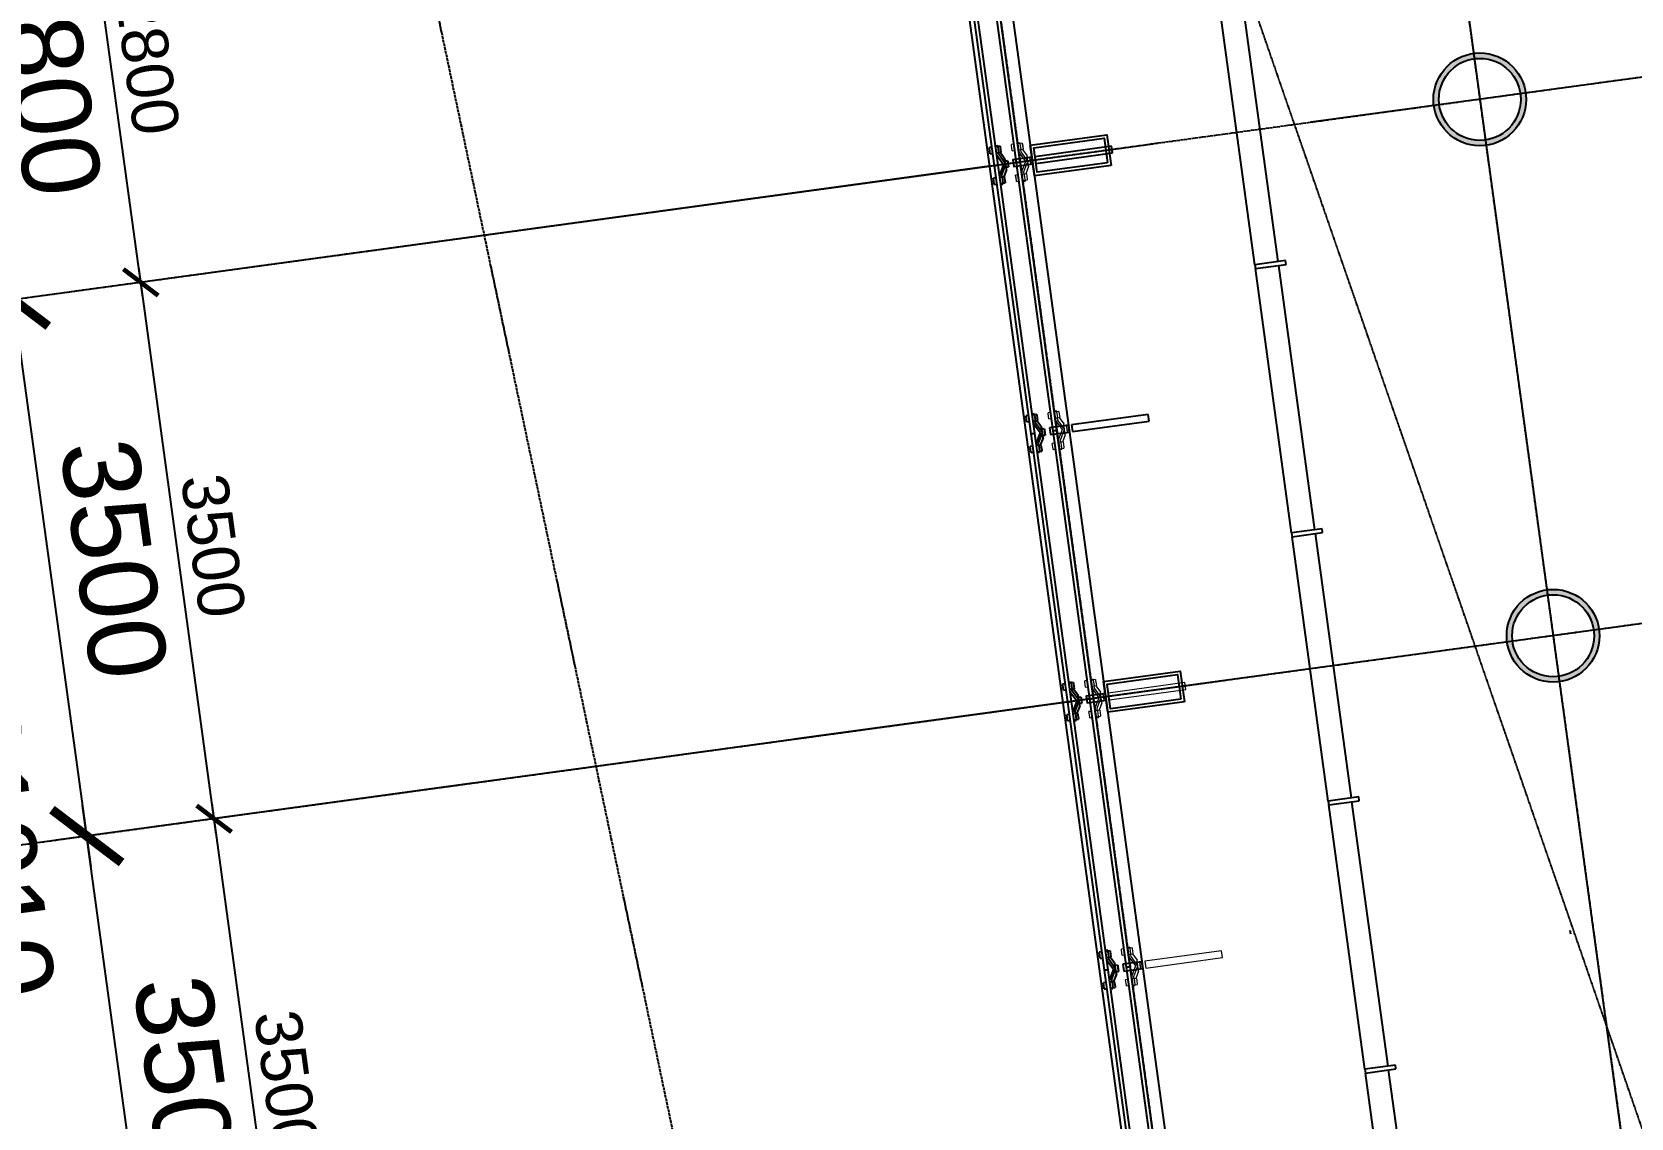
# Model space of a CAD drawing. Header units: millimetres. Extents: x -39175 to 150737, y -15023 to 140542.
# Drawn here: x -33838 to -23499, y 102870 to 109892 of the extents above; entities that cross this region are included whole.
import ezdxf

# ---------------------------------------------------------------- set-up
doc = ezdxf.new("R2010")
doc.units = ezdxf.units.MM
doc.header["$LTSCALE"] = 10
doc.linetypes.add('DASH', pattern=[0.35, 0.25, -0.1])
doc.linetypes.add('E-RG-1F$0$$0$DOTE', pattern=[2.42, 2, -0.2, 0.02, -0.2])
for name, color, linetype in [('A—墙体', 7, 'Continuous'), ('A—轴线、尺寸', 1, 'Continuous'), ('A—门窗', 135, 'Continuous'), ('I—平面—填充03(灰度)', 250, 'Continuous'), ('I—平面—门', 22, 'Continuous'), ('轴线100', 1, 'Continuous')]:
    doc.layers.add(name, color=color, linetype=linetype)
doc.layers.add('E-RF-5F$0$A-GLAZ', color=6, linetype='Continuous', lineweight=5)
doc.layers.add('E-RF-5F$0$A-GLAZ-CWMG', color=3, linetype='Continuous', lineweight=5)
doc.styles.add('ARIAL', font='arial.ttf')
doc.dimstyles.new('200', dxfattribs={"dimscale": 200, "dimtxt": 2.5, "dimasz": 2, "dimexe": 1, "dimexo": 1, "dimgap": 0.8, "dimtad": 1, "dimdec": 0, "dimdsep": 46, "dimtxsty": 'ARIAL', "dimblk1": 'ARCHTICK', "dimblk2": 'ARCHTICK', "dimsah": 1, "dimcen": -0.9, "dimdle": 1, "dimclrd": 256, "dimclre": 256, "dimclrt": 40, "dimaunit": 1, "dimadec": 0, "dimazin": 0, "dimtfac": 0.35, "dimtdec": 0, "dimtix": 1, "dimtmove": 2, "dimatfit": 3, "dimldrblk": 'ARCHTICK', "dimfxl": 0, "dimtvp": 0.8, "dimtolj": 1, "dimtzin": 0, "dimarcsym": 0})
doc.dimstyles.new('副本 100', dxfattribs={"dimscale": 100, "dimtxt": 2.5, "dimasz": 2, "dimexe": 1, "dimexo": 1, "dimgap": 0.8, "dimtad": 1, "dimdec": 0, "dimdsep": 46, "dimtxsty": 'ARIAL', "dimblk1": 'ARCHTICK', "dimblk2": 'ARCHTICK', "dimsah": 1, "dimcen": -0.9, "dimdle": 1, "dimclrd": 256, "dimclre": 256, "dimclrt": 40, "dimaunit": 1, "dimadec": 0, "dimazin": 0, "dimtfac": 0.35, "dimtdec": 0, "dimtix": 1, "dimtmove": 2, "dimatfit": 3, "dimldrblk": 'ARCHTICK', "dimfxl": 0, "dimtvp": 0.8, "dimtolj": 1, "dimtzin": 0, "dimarcsym": 0})

# ---------------------------------------------------------------- blocks, each defined once
blk = doc.blocks.new('E-RF-5F$0$Spider Panel - Spider Panel-10871030-E2 号楼五层平面图 5TH FLOOR PLAN')
at = {"layer": 'A—门窗', "color": 8, "lineweight": 9}
for p, q in [((-909, 15), (-909, 0)), ((-909, 15), (-902, 15)), ((-904, 30), (-904, 0)), ((-904, 30), (-898, 30)), ((-902, 15), (-866, 15)), ((-898, 30), (-864, 30)), ((-849, 15), (-866, 15)), ((-864, 26), (-819, 50)), ((-864, 0), (-864, 30)), ((-784, 50), (-849, 15)), ((-849, 0), (-784, 35)), ((-802, 50), (-819, 50)), ((-784, 50), (-819, 50)), ((-809, 50), (-809, 46)), ((-809, 50), (-809, 46)), ((-804, 65), (-804, 50)), ((-804, 65), (-798, 65)), ((-804, 65), (-804, 50)), ((-804, 65), (-770, 65)), ((-804, 65), (-804, 50)), ((-804, 65), (-770, 65)), ((-804, 65), (-804, 50)), ((-804, 65), (-798, 65)), ((-784, 50), (-802, 50)), ((-798, 65), (-764, 65)), ((-798, 65), (-764, 65)), ((-719, 15), (-784, 50)), ((-749, 50), (-784, 50)), ((-766, 50), (-784, 50)), ((-784, 35), (-719, 0)), ((-770, 65), (-764, 65)), ((-770, 65), (-764, 65)), ((-749, 50), (-766, 50)), ((-764, 50), (-764, 65)), ((-764, 50), (-764, 65)), ((-764, 50), (-764, 65)), ((-764, 50), (-764, 65)), ((-759, 46), (-759, 50)), ((-759, 46), (-759, 50)), ((-749, 50), (-704, 26)), ((-702, 15), (-719, 15)), ((-704, 30), (-704, 0)), ((-704, 30), (-670, 30)), ((-702, 15), (-666, 15)), ((-670, 30), (-664, 30)), ((-666, 15), (-659, 15)), ((-664, 0), (-664, 30)), ((-659, 0), (-659, 15)), ((659, 15), (659, 0)), ((659, 15), (666, 15)), ((664, 30), (664, 0)), ((664, 30), (670, 30)), ((666, 15), (702, 15)), ((670, 30), (704, 30)), ((719, 15), (702, 15)), ((704, 26), (749, 50)), ((704, 0), (704, 30)), ((784, 50), (719, 15)), ((719, 0), (784, 35)), ((766, 50), (749, 50)), ((784, 50), (749, 50)), ((759, 50), (759, 46)), ((759, 50), (759, 46)), ((764, 65), (764, 50)), ((764, 65), (770, 65)), ((764, 65), (764, 50)), ((764, 65), (798, 65)), ((764, 65), (764, 50)), ((764, 65), (798, 65)), ((764, 65), (764, 50)), ((764, 65), (770, 65)), ((784, 50), (766, 50)), ((770, 65), (804, 65)), ((770, 65), (804, 65)), ((849, 15), (784, 50)), ((819, 50), (784, 50)), ((802, 50), (784, 50)), ((784, 35), (849, 0)), ((798, 65), (804, 65)), ((798, 65), (804, 65)), ((819, 50), (802, 50)), ((804, 50), (804, 65)), ((804, 50), (804, 65)), ((804, 50), (804, 65)), ((804, 50), (804, 65)), ((809, 46), (809, 50)), ((809, 46), (809, 50)), ((819, 50), (864, 26)), ((866, 15), (849, 15)), ((864, 30), (864, 0)), ((864, 30), (898, 30)), ((866, 15), (902, 15)), ((898, 30), (904, 30)), ((902, 15), (909, 15)), ((904, 0), (904, 30)), ((909, 0), (909, 15)), ((-904, -25), (-904, -40)), ((-898, -40), (-904, -40)), ((-864, -40), (-898, -40)), ((-864, -40), (-864, -25)), ((-704, -25), (-704, -40)), ((-670, -40), (-704, -40)), ((-664, -40), (-670, -40)), ((-664, -40), (-664, -25)), ((664, -25), (664, -40)), ((670, -40), (664, -40)), ((704, -40), (670, -40)), ((704, -40), (704, -25)), ((864, -25), (864, -40)), ((898, -40), (864, -40)), ((904, -40), (898, -40)), ((904, -40), (904, -25))]:
    blk.add_line(p, q, dxfattribs=at)
at = {"layer": 'A—门窗'}
for p, q in [((784, 0), (-784, 0)), ((-784, 0), (-784, -25)), ((-784, -25), (784, -25)), ((784, -25), (784, 0))]:
    blk.add_line(p, q, dxfattribs=at)
blk = doc.blocks.new('E-RF-5F$0$Spider Panel - Spider Panel-10871031-E2 号楼五层平面图 5TH FLOOR PLAN')
at = {"layer": 'A—门窗', "color": 8, "lineweight": 9}
for p, q in [((-1000, 15), (-1000, 0)), ((-1000, 15), (-993, 15)), ((-995, 30), (-995, 0)), ((-995, 30), (-989, 30)), ((-993, 15), (-957, 15)), ((-989, 30), (-955, 30)), ((-940, 15), (-957, 15)), ((-955, 26), (-910, 50)), ((-955, 0), (-955, 30)), ((-875, 50), (-940, 15)), ((-940, 0), (-875, 35)), ((-893, 50), (-910, 50)), ((-875, 50), (-910, 50)), ((-900, 50), (-900, 46)), ((-900, 50), (-900, 46)), ((-895, 65), (-895, 50)), ((-895, 65), (-889, 65)), ((-895, 65), (-895, 50)), ((-895, 65), (-861, 65)), ((-895, 65), (-895, 50)), ((-895, 65), (-861, 65)), ((-895, 65), (-895, 50)), ((-895, 65), (-889, 65)), ((-875, 50), (-893, 50)), ((-889, 65), (-855, 65)), ((-889, 65), (-855, 65)), ((-810, 15), (-875, 50)), ((-840, 50), (-875, 50)), ((-857, 50), (-875, 50)), ((-875, 35), (-810, 0)), ((-861, 65), (-855, 65)), ((-861, 65), (-855, 65)), ((-840, 50), (-857, 50)), ((-855, 50), (-855, 65)), ((-855, 50), (-855, 65)), ((-855, 50), (-855, 65)), ((-855, 50), (-855, 65)), ((-850, 46), (-850, 50)), ((-850, 46), (-850, 50)), ((-840, 50), (-795, 26)), ((-793, 15), (-810, 15)), ((-795, 30), (-795, 0)), ((-795, 30), (-761, 30)), ((-793, 15), (-757, 15)), ((-761, 30), (-755, 30)), ((-757, 15), (-750, 15)), ((-755, 0), (-755, 30)), ((-750, 0), (-750, 15)), ((750, 15), (750, 0)), ((750, 15), (757, 15)), ((755, 30), (755, 0)), ((755, 30), (761, 30)), ((757, 15), (793, 15)), ((761, 30), (795, 30)), ((810, 15), (793, 15)), ((795, 26), (840, 50)), ((795, 0), (795, 30)), ((875, 50), (810, 15)), ((810, 0), (875, 35)), ((857, 50), (840, 50)), ((875, 50), (840, 50)), ((850, 50), (850, 46)), ((850, 50), (850, 46)), ((855, 65), (855, 50)), ((855, 65), (861, 65)), ((855, 65), (855, 50)), ((855, 65), (889, 65)), ((855, 65), (855, 50)), ((855, 65), (889, 65)), ((855, 65), (855, 50)), ((855, 65), (861, 65)), ((875, 50), (857, 50)), ((861, 65), (895, 65)), ((861, 65), (895, 65)), ((940, 15), (875, 50)), ((910, 50), (875, 50)), ((893, 50), (875, 50)), ((875, 35), (940, 0)), ((889, 65), (895, 65)), ((889, 65), (895, 65)), ((910, 50), (893, 50)), ((895, 50), (895, 65)), ((895, 50), (895, 65)), ((895, 50), (895, 65)), ((895, 50), (895, 65)), ((900, 46), (900, 50)), ((900, 46), (900, 50)), ((910, 50), (955, 26)), ((957, 15), (940, 15)), ((955, 30), (955, 0)), ((955, 30), (989, 30)), ((957, 15), (993, 15)), ((989, 30), (995, 30)), ((993, 15), (1000, 15)), ((995, 0), (995, 30)), ((1000, 0), (1000, 15)), ((-995, -25), (-995, -40)), ((-989, -40), (-995, -40)), ((-955, -40), (-989, -40)), ((-955, -40), (-955, -25)), ((-795, -25), (-795, -40)), ((-761, -40), (-795, -40)), ((-755, -40), (-761, -40)), ((-755, -40), (-755, -25)), ((755, -25), (755, -40)), ((761, -40), (755, -40)), ((795, -40), (761, -40)), ((795, -40), (795, -25)), ((955, -25), (955, -40)), ((989, -40), (955, -40)), ((995, -40), (989, -40)), ((995, -40), (995, -25))]:
    blk.add_line(p, q, dxfattribs=at)
at = {"layer": 'A—门窗'}
for p, q in [((875, 0), (-875, 0)), ((-875, 0), (-875, -25)), ((-875, -25), (875, -25)), ((875, -25), (875, 0))]:
    blk.add_line(p, q, dxfattribs=at)
blk = doc.blocks.new('E-RF-5F$0$Rectangular Mullion - Icon Glass Fins-10826575-E2 号楼五层平面图 5TH FLOOR PLAN')
at = {"layer": 'A—门窗', "lineweight": 18}
for p, q in [((-22, -100), (22, -100)), ((-22, -600), (-22, -100)), ((22, -100), (22, -600)), ((22, -600), (-22, -600))]:
    blk.add_line(p, q, dxfattribs=at)
blk = doc.blocks.new('E-COLS-F5')
at = {"layer": 'I—平面—填充03(灰度)'}
h = blk.add_hatch(color=18, dxfattribs=at)
edge = h.paths.add_edge_path(flags=17)
edge.add_arc((11684437, -6097488), 265, 0, 360)
edge = h.paths.add_edge_path()
edge.add_arc((11684437, -6097488), 300, 0, 360)
h = blk.add_hatch(color=18, dxfattribs=at)
edge = h.paths.add_edge_path(flags=17)
edge.add_arc((11684911, -6100956), 265, 0, 360)
edge = h.paths.add_edge_path()
edge.add_arc((11684911, -6100956), 300, 0, 360)
at = {"layer": 'A—墙体'}
for centre, radius in [((11684437, -6097488), 300), ((11684437, -6097488), 265), ((11684911, -6100956), 300), ((11684911, -6100956), 265)]:
    blk.add_circle(centre, radius, dxfattribs=at)
blk = doc.blocks.new('E2-RI-5F$0$200x500')
at = {"layer": 'A—门窗', "elevation": 0}
blk.add_lwpolyline([(11654895, -6112598), (11654827, -6112103), (11655025, -6112076), (11655093, -6112571), (11654895, -6112598)], dxfattribs=at)
blk.add_lwpolyline([(11654912, -6112576), (11654850, -6112120), (11655008, -6112098), (11655071, -6112554)], close=True, dxfattribs=at)
blk = doc.blocks.new('_ArchTick')
at = {"color": 0, "linetype": 'ByBlock', "const_width": 0.15}
blk.add_lwpolyline([(-0.5, -0.5), (0.5, 0.5)], dxfattribs=at)
blk = doc.blocks.new('*D4647')
at = {"layer": 'A—轴线、尺寸', "linetype": 'ByBlock', "lineweight": -2}
for p, q in [((-27040, 105574), (-33682, 104666)), ((-32982, 101027), (-33511, 104891)), ((-26566, 102106), (-33208, 101198))]:
    blk.add_line(p, q, dxfattribs=at)
at = {"layer": 'Defpoints', "color": 0, "linetype": 'ByBlock'}
for p in [(-26842, 105601), (-33484, 104693), (-26368, 102133)]:
    blk.add_point(p, dxfattribs=at)
at = {"layer": 'A—轴线、尺寸', "linetype": 'ByBlock', "lineweight": -2, "xscale": 400, "yscale": 400, "zscale": 400}
for p, rotation in [((-33484, 104693), 97.7833395196683), ((-33010, 101225), 277.7833395196683)]:
    blk.add_blockref('_ArchTick', p, dxfattribs=dict(at, rotation=rotation))
at = {"layer": 'A—轴线、尺寸', "color": 40, "linetype": 'ByBlock', "insert": (-32835, 103015), "char_height": 500, "attachment_point": 5, "rotation": 277.7833, "style": 'ARIAL'}
blk.add_mtext('\\A1;3500', dxfattribs=at)
blk = doc.blocks.new('*D4648')
at = {"layer": 'A—轴线、尺寸', "linetype": 'ByBlock', "lineweight": -2}
for p, q in [((-27514, 109041), (-34156, 108134)), ((-33456, 104495), (-33985, 108359)), ((-27040, 105574), (-33682, 104666))]:
    blk.add_line(p, q, dxfattribs=at)
at = {"layer": 'Defpoints', "color": 0, "linetype": 'ByBlock'}
for p in [(-27316, 109068), (-33958, 108161), (-26842, 105601)]:
    blk.add_point(p, dxfattribs=at)
at = {"layer": 'A—轴线、尺寸', "linetype": 'ByBlock', "lineweight": -2, "xscale": 400, "yscale": 400, "zscale": 400}
for p, rotation in [((-33958, 108161), 97.7833395196683), ((-33484, 104693), 277.7833395196683)]:
    blk.add_blockref('_ArchTick', p, dxfattribs=dict(at, rotation=rotation))
at = {"layer": 'A—轴线、尺寸', "color": 40, "linetype": 'ByBlock', "insert": (-33309, 106483), "char_height": 500, "attachment_point": 5, "rotation": 277.7833, "style": 'ARIAL'}
blk.add_mtext('\\A1;3500', dxfattribs=at)
blk = doc.blocks.new('*D4649')
at = {"layer": 'A—轴线、尺寸', "linetype": 'ByBlock', "lineweight": -2}
for p, q in [((-27893, 111816), (-34535, 110908)), ((-33930, 107963), (-34364, 111133)), ((-27514, 109041), (-34156, 108134))]:
    blk.add_line(p, q, dxfattribs=at)
at = {"layer": 'Defpoints', "color": 0, "linetype": 'ByBlock'}
for p in [(-27695, 111843), (-34337, 110935), (-27316, 109068)]:
    blk.add_point(p, dxfattribs=at)
at = {"layer": 'A—轴线、尺寸', "linetype": 'ByBlock', "lineweight": -2, "xscale": 400, "yscale": 400, "zscale": 400}
for p, rotation in [((-34337, 110935), 97.7833395196683), ((-33958, 108161), 277.7833395196683)]:
    blk.add_blockref('_ArchTick', p, dxfattribs=dict(at, rotation=rotation))
at = {"layer": 'A—轴线、尺寸', "color": 40, "linetype": 'ByBlock', "insert": (-33736, 109604), "char_height": 500, "attachment_point": 5, "rotation": 277.7833, "style": 'ARIAL'}
blk.add_mtext('\\A1;2800', dxfattribs=at)
blk = doc.blocks.new('*D4651')
at = {"layer": 'A—轴线、尺寸', "linetype": 'ByBlock', "lineweight": -2}
for p, q in [((-28034, 116035), (-36094, 114934)), ((-33024, 93946), (-35923, 115159)), ((-27659, 94881), (-33249, 94117))]:
    blk.add_line(p, q, dxfattribs=at)
at = {"layer": 'Defpoints', "color": 0, "linetype": 'ByBlock'}
for p in [(-27836, 116062), (-35896, 114961), (-27461, 94908)]:
    blk.add_point(p, dxfattribs=at)
at = {"layer": 'A—轴线、尺寸', "linetype": 'ByBlock', "lineweight": -2, "xscale": 400, "yscale": 400, "zscale": 400}
for p, rotation in [((-35896, 114961), 97.7833395196683), ((-33051, 94144), 277.7833395196683)]:
    blk.add_blockref('_ArchTick', p, dxfattribs=dict(at, rotation=rotation))
at = {"layer": 'A—轴线、尺寸', "color": 40, "linetype": 'ByBlock', "insert": (-34062, 104609), "char_height": 500, "attachment_point": 5, "rotation": 277.7833, "style": 'ARIAL'}
blk.add_mtext('\\A1;21010', dxfattribs=at)
blk = doc.blocks.new('*D4843')
at = {"layer": 'Defpoints', "color": 0}
for p in [(-281433, 108739), (-288075, 107831), (-280959, 105271)]:
    blk.add_point(p, dxfattribs=at)
at = {"layer": '轴线100', "lineweight": -2}
for p, q in [((-281532, 108725), (-288174, 107817)), ((-287587, 104264), (-288088, 107930)), ((-281059, 105257), (-287700, 104350))]:
    blk.add_line(p, q, dxfattribs=at)
at = {"layer": '轴线100', "lineweight": -2, "xscale": 200, "yscale": 200, "zscale": 200}
for p, rotation in [((-288075, 107831), 97.78333952134932), ((-287601, 104363), 277.7833395213493)]:
    blk.add_blockref('_ArchTick', p, dxfattribs=dict(at, rotation=rotation))
at = {"layer": '轴线100', "color": 40, "insert": (-287607, 106129), "char_height": 300, "attachment_point": 5, "rotation": 277.7833, "style": 'ARIAL'}
blk.add_mtext('\\A1;3500', dxfattribs=at)
blk = doc.blocks.new('*D4844')
at = {"layer": 'Defpoints', "color": 0}
for p in [(-281907, 112207), (-288549, 111299), (-281433, 108739)]:
    blk.add_point(p, dxfattribs=at)
at = {"layer": '轴线100', "lineweight": -2}
for p, q in [((-282006, 112193), (-288648, 111285)), ((-288061, 107732), (-288562, 111398)), ((-281532, 108725), (-288174, 107817))]:
    blk.add_line(p, q, dxfattribs=at)
at = {"layer": '轴线100', "lineweight": -2, "xscale": 200, "yscale": 200, "zscale": 200}
for p, rotation in [((-288549, 111299), 97.78333952134932), ((-288075, 107831), 277.7833395213493)]:
    blk.add_blockref('_ArchTick', p, dxfattribs=dict(at, rotation=rotation))
at = {"layer": '轴线100', "color": 40, "insert": (-288081, 109596), "char_height": 300, "attachment_point": 5, "rotation": 277.7833, "style": 'ARIAL'}
blk.add_mtext('\\A1;3500', dxfattribs=at)
blk = doc.blocks.new('*D4845')
at = {"layer": 'Defpoints', "color": 0}
for p in [(-282287, 114981), (-288928, 114073), (-281907, 112207)]:
    blk.add_point(p, dxfattribs=at)
at = {"layer": '轴线100', "lineweight": -2}
for p, q in [((-282386, 114967), (-289027, 114059)), ((-288535, 111200), (-288942, 114172)), ((-282006, 112193), (-288648, 111285))]:
    blk.add_line(p, q, dxfattribs=at)
at = {"layer": '轴线100', "lineweight": -2, "xscale": 200, "yscale": 200, "zscale": 200}
for p, rotation in [((-288928, 114073), 97.78333952134932), ((-288549, 111299), 277.7833395213493)]:
    blk.add_blockref('_ArchTick', p, dxfattribs=dict(at, rotation=rotation))
at = {"layer": '轴线100', "color": 40, "insert": (-288507, 112717), "char_height": 300, "attachment_point": 5, "rotation": 277.7833, "style": 'ARIAL'}
blk.add_mtext('\\A1;2800', dxfattribs=at)
blk = doc.blocks.new('A$C1C9D1350')
at = {"layer": '轴线100', "linetype": 'E-RG-1F$0$$0$DOTE'}
for p, q in [((-281922.2, 127344.8), (-277993.3, 98601.3)), ((-284894.5, 126938.5), (-280965.7, 98195)), ((-289425.8, 126319.2), (-282585.4, 93816.7)), ((-258261.4, 115438.6), (-290827.7, 110987.3)), ((-261601.9, 111449.5), (-290353.7, 107519.5))]:
    blk.add_line(p, q, dxfattribs=at)
at = {"layer": '轴线100'}
for base, p1, p2, picture, middle in [((-288928.1, 114072.9), (-281907.4, 112206.5), (-282286.6, 114980.7), '*D4845', (-288507.5, 112717.4)), ((-288548.9, 111298.7), (-281433.4, 108738.8), (-281907.4, 112206.5), '*D4844', (-288080.8, 109596.5)), ((-288074.9, 107831), (-280959.4, 105271), (-281433.4, 108738.8), '*D4843', (-287606.8, 106128.7))]:
    dim = blk.add_linear_dim(base=base, p1=p1, p2=p2, angle=97.78334, dimstyle='副本 100', override={"dimtxt": 3}, dxfattribs=at)
    dim.commit()
    dim.dimension.update_dxf_attribs({"geometry": picture, "text_midpoint": middle})

msp = doc.modelspace()

# ---------------------------------------------------------------- linework, layer by layer
at = {"layer": 'A—轴线、尺寸', "linetype": 'E-RG-1F$0$$0$DOTE', "ltscale": 500}
for p, q in [((-26508.1, 124319.2), (-22579.3, 95575.7)), ((-3670.1, 112300.6), (-36236.4, 107849.2)), ((-7010.6, 108311.4), (-35762.4, 104381.5))]:
    msp.add_line(p, q, dxfattribs=at)
at = {"layer": 'A—轴线、尺寸', "linetype": 'E-RG-1F$0$$0$DOTE'}
for p, q in [((-29480.5, 123913), (-25551.6, 95169.4)), ((-34011.7, 123293.6), (-27171.4, 90791.2))]:
    msp.add_line(p, q, dxfattribs=at)
at = {"layer": 'A—门窗'}
for p, q in [((-28080.5, 112193.8, 0), (-25791.7, 95448.7, 0)), ((-27765.1, 111953.9, 0), (-25552.2, 95764.4, 0)), ((-27829.3, 110580.6), (-27616.9, 109027)), ((-27591.7, 109030.4), (-27804.1, 110584.1)), ((-25931.2, 108386.9), (-26207.7, 110409.4)), ((-26052.3, 110380.1), (-25782.6, 108407.2)), ((-27633.1, 109145.9), (-27648, 109143.8)), ((-27633.1, 109145.9), (-27648, 109143.8)), ((-27647.2, 109138), (-27648, 109143.8)), ((-27647.2, 109138), (-27648, 109143.8)), ((-27642.6, 109104.2), (-27647.2, 109138)), ((-27642.6, 109104.2), (-27647.2, 109138)), ((-27642.6, 109104.2), (-27627.7, 109106.2)), ((-27642.6, 109104.2), (-27627.7, 109106.2)), ((-27593.7, 109156.3), (-27608.7, 109154.3)), ((-27593.7, 109156.3), (-27608.7, 109154.3)), ((-27578.2, 109153.4), (-27608, 109149.3)), ((-27578.2, 109153.4), (-27608, 109149.3)), ((-27602.6, 109109.7), (-27572.7, 109113.8)), ((-27602.6, 109109.7), (-27572.7, 109113.8)), ((-27600.5, 109094.5), (-27557, 109035.2)), ((-27600.5, 109094.5), (-27557, 109035.2)), ((-27593.7, 109156.3), (-27592.7, 109149.1)), ((-27593.7, 109156.3), (-27592.7, 109149.1)), ((-27592.7, 109149.1), (-27587.9, 109114)), ((-27592.7, 109149.1), (-27587.9, 109114)), ((-27585.5, 109096.5), (-27587.9, 109114)), ((-27585.5, 109096.5), (-27587.9, 109114)), ((-27542.2, 109037.2), (-27585.5, 109096.5)), ((-27542.2, 109037.2), (-27585.5, 109096.5)), ((-27578.2, 109153.4), (-27577.4, 109147.6)), ((-27578.2, 109153.4), (-27577.4, 109147.6)), ((-27577.4, 109147.6), (-27572.7, 109113.8)), ((-27577.4, 109147.6), (-27572.7, 109113.8)), ((-27576.9, 109113.2), (-27547, 109072.2)), ((-27576.9, 109113.2), (-27547, 109072.2)), ((-27616.9, 109027), (-27591.7, 109030.4)), ((-27591.7, 109030.4), (-27616.9, 109027)), ((-27616.9, 109027), (-27379.9, 107293.1)), ((-27354.7, 107296.5), (-27591.7, 109030.4)), ((-27557, 109035.2), (-27583, 108966.4)), ((-27557, 109035.2), (-27583, 108966.4)), ((-27568, 108968.4), (-27542.2, 109037.2)), ((-27568, 108968.4), (-27542.2, 109037.2)), ((-27537.4, 109002.2), (-27555.2, 108954.6)), ((-27537.4, 109002.2), (-27555.2, 108954.6)), ((-27545.6, 109062), (-27549.5, 109061.4)), ((-27545.6, 109062), (-27549.5, 109061.4)), ((-27545.6, 109062), (-27549.5, 109061.4)), ((-27545.6, 109062), (-27549.5, 109061.4)), ((-27544.6, 109054.7), (-27547, 109072.2)), ((-27542.2, 109037.2), (-27547, 109072.2)), ((-27544.6, 109054.7), (-27547, 109072.2)), ((-27542.2, 109037.2), (-27547, 109072.2)), ((-27530, 109059), (-27544.9, 109057)), ((-27530, 109059), (-27544.9, 109057)), ((-27530, 109059), (-27544.9, 109057)), ((-27530, 109059), (-27544.9, 109057)), ((-27530, 109059), (-27544.9, 109057)), ((-27530, 109059), (-27544.9, 109057)), ((-27530, 109059), (-27544.9, 109057)), ((-27530, 109059), (-27544.9, 109057)), ((-27542.2, 109037.2), (-27544.6, 109054.7)), ((-27542.2, 109037.2), (-27544.6, 109054.7)), ((-27542.8, 109011.9), (-27538.8, 109012.4)), ((-27542.8, 109011.9), (-27538.8, 109012.4)), ((-27542.8, 109011.9), (-27538.8, 109012.4)), ((-27542.8, 109011.9), (-27538.8, 109012.4)), ((-27537.4, 109002.2), (-27542.2, 109037.2)), ((-27539.8, 109019.7), (-27542.2, 109037.2)), ((-27537.4, 109002.2), (-27542.2, 109037.2)), ((-27539.8, 109019.7), (-27542.2, 109037.2)), ((-27537.4, 109002.2), (-27539.8, 109019.7)), ((-27537.4, 109002.2), (-27539.8, 109019.7)), ((-27539.5, 109017.4), (-27524.6, 109019.4)), ((-27539.5, 109017.4), (-27524.6, 109019.4)), ((-27539.5, 109017.4), (-27524.6, 109019.4)), ((-27539.5, 109017.4), (-27524.6, 109019.4)), ((-27539.5, 109017.4), (-27524.6, 109019.4)), ((-27539.5, 109017.4), (-27524.6, 109019.4)), ((-27539.5, 109017.4), (-27524.6, 109019.4)), ((-27539.5, 109017.4), (-27524.6, 109019.4)), ((-27530, 109059), (-27529.2, 109053.2)), ((-27530, 109059), (-27525.4, 109025.2)), ((-27530, 109059), (-27525.4, 109025.2)), ((-27530, 109059), (-27529.2, 109053.2)), ((-27530, 109059), (-27529.2, 109053.2)), ((-27530, 109059), (-27525.4, 109025.2)), ((-27530, 109059), (-27525.4, 109025.2)), ((-27530, 109059), (-27529.2, 109053.2)), ((-27529.2, 109053.2), (-27524.6, 109019.4)), ((-27529.2, 109053.2), (-27524.6, 109019.4)), ((-27529.2, 109053.2), (-27524.6, 109019.4)), ((-27529.2, 109053.2), (-27524.6, 109019.4)), ((-27525.4, 109025.2), (-27524.6, 109019.4)), ((-27525.4, 109025.2), (-27524.6, 109019.4)), ((-27525.4, 109025.2), (-27524.6, 109019.4)), ((-27525.4, 109025.2), (-27524.6, 109019.4)), ((-27606.1, 108947.7), (-27620.9, 108945.7)), ((-27606.1, 108947.7), (-27620.9, 108945.7)), ((-27616.3, 108911.9), (-27620.9, 108945.7)), ((-27616.3, 108911.9), (-27620.9, 108945.7)), ((-27615.5, 108906.1), (-27616.3, 108911.9)), ((-27615.5, 108906.1), (-27616.3, 108911.9)), ((-27615.5, 108906.1), (-27600.6, 108908.1)), ((-27615.5, 108906.1), (-27600.6, 108908.1)), ((-27551.1, 108955.2), (-27580.9, 108951.2)), ((-27551.1, 108955.2), (-27580.9, 108951.2)), ((-27575.5, 108911.5), (-27545.7, 108915.6)), ((-27575.5, 108911.5), (-27545.7, 108915.6)), ((-27574.8, 108906.6), (-27559.8, 108908.6)), ((-27574.8, 108906.6), (-27559.8, 108908.6)), ((-27565.6, 108950.9), (-27568, 108968.4)), ((-27565.6, 108950.9), (-27568, 108968.4)), ((-27565.6, 108950.9), (-27560.8, 108915.9)), ((-27565.6, 108950.9), (-27560.8, 108915.9)), ((-27560.8, 108915.9), (-27559.8, 108908.6)), ((-27560.8, 108915.9), (-27559.8, 108908.6)), ((-27551.1, 108955.2), (-27546.4, 108921.4)), ((-27551.1, 108955.2), (-27546.4, 108921.4)), ((-27546.4, 108921.4), (-27545.7, 108915.6)), ((-27546.4, 108921.4), (-27545.7, 108915.6)), ((-25694.2, 106653), (-25927.8, 108362.1)), ((-25779.2, 108382.4), (-25545.6, 106673.3)), ((-27396.1, 107412), (-27411, 107410)), ((-27396.1, 107412), (-27411, 107410)), ((-27410.2, 107404.2), (-27411, 107410)), ((-27410.2, 107404.2), (-27411, 107410)), ((-27405.6, 107370.3), (-27410.2, 107404.2)), ((-27405.6, 107370.3), (-27410.2, 107404.2)), ((-27405.6, 107370.3), (-27390.7, 107372.4)), ((-27405.6, 107370.3), (-27390.7, 107372.4)), ((-27356.7, 107422.4), (-27371.7, 107420.4)), ((-27356.7, 107422.4), (-27371.7, 107420.4)), ((-27341.2, 107419.5), (-27371, 107415.4)), ((-27341.2, 107419.5), (-27371, 107415.4)), ((-27365.6, 107375.8), (-27335.7, 107379.9)), ((-27365.6, 107375.8), (-27335.7, 107379.9)), ((-27363.5, 107360.6), (-27320.1, 107301.3)), ((-27363.5, 107360.6), (-27320.1, 107301.3)), ((-27356.7, 107422.4), (-27355.7, 107415.2)), ((-27356.7, 107422.4), (-27355.7, 107415.2)), ((-27355.7, 107415.2), (-27351.6, 107385.3)), ((-27355.7, 107415.2), (-27351.6, 107385.3)), ((-27351.6, 107385.3), (-27350.9, 107380.1)), ((-27351.6, 107385.3), (-27350.9, 107380.1)), ((-27348.5, 107362.6), (-27350.9, 107380.1)), ((-27348.5, 107362.6), (-27350.9, 107380.1)), ((-27305.2, 107303.3), (-27348.5, 107362.6)), ((-27305.2, 107303.3), (-27348.5, 107362.6)), ((-27341.2, 107419.5), (-27340.4, 107413.7)), ((-27341.2, 107419.5), (-27340.4, 107413.7)), ((-27340.4, 107413.7), (-27335.7, 107379.9)), ((-27340.4, 107413.7), (-27335.7, 107379.9)), ((-27339.9, 107379.3), (-27310, 107338.3)), ((-27339.9, 107379.3), (-27310, 107338.3)), ((-27308.6, 107328.1), (-27312.5, 107327.5)), ((-27308.6, 107328.1), (-27312.5, 107327.5)), ((-27308.6, 107328.1), (-27312.5, 107327.5)), ((-27308.6, 107328.1), (-27312.5, 107327.5)), ((-27307.6, 107320.8), (-27310, 107338.3)), ((-27305.2, 107303.3), (-27310, 107338.3)), ((-27307.6, 107320.8), (-27310, 107338.3)), ((-27305.2, 107303.3), (-27310, 107338.3)), ((-27293, 107325.2), (-27307.9, 107323.1)), ((-27293, 107325.2), (-27307.9, 107323.1)), ((-27293, 107325.2), (-27307.9, 107323.1)), ((-27293, 107325.2), (-27307.9, 107323.1)), ((-27293, 107325.2), (-27307.9, 107323.1)), ((-27293, 107325.2), (-27307.9, 107323.1)), ((-27293, 107325.2), (-27307.9, 107323.1)), ((-27293, 107325.2), (-27307.9, 107323.1)), ((-27293, 107325.2), (-27292.2, 107319.4)), ((-27293, 107325.2), (-27288.4, 107291.3)), ((-27293, 107325.2), (-27288.4, 107291.3)), ((-27293, 107325.2), (-27292.2, 107319.4)), ((-27293, 107325.2), (-27292.2, 107319.4)), ((-27293, 107325.2), (-27288.4, 107291.3)), ((-27293, 107325.2), (-27288.4, 107291.3)), ((-27293, 107325.2), (-27292.2, 107319.4)), ((-27379.9, 107293.1), (-27354.7, 107296.5)), ((-27354.7, 107296.5), (-27379.9, 107293.1)), ((-27379.9, 107293.1), (-27142.9, 105559.2)), ((-27117.7, 105562.7), (-27354.7, 107296.5)), ((-27320.1, 107301.3), (-27346, 107232.5)), ((-27320.1, 107301.3), (-27346, 107232.5)), ((-27314.1, 107221.4), (-27343.9, 107217.3)), ((-27314.1, 107221.4), (-27343.9, 107217.3)), ((-27331, 107234.5), (-27305.2, 107303.3)), ((-27331, 107234.5), (-27305.2, 107303.3)), ((-27328.6, 107217), (-27331, 107234.5)), ((-27328.6, 107217), (-27331, 107234.5)), ((-27300.4, 107268.3), (-27318.3, 107220.7)), ((-27300.4, 107268.3), (-27318.3, 107220.7)), ((-27314.1, 107221.4), (-27309.4, 107187.5)), ((-27314.1, 107221.4), (-27309.4, 107187.5)), ((-27305.2, 107303.3), (-27307.6, 107320.8)), ((-27305.2, 107303.3), (-27307.6, 107320.8)), ((-27305.8, 107278), (-27301.8, 107278.5)), ((-27305.8, 107278), (-27301.8, 107278.5)), ((-27305.8, 107278), (-27301.8, 107278.5)), ((-27305.8, 107278), (-27301.8, 107278.5)), ((-27300.4, 107268.3), (-27305.2, 107303.3)), ((-27302.8, 107285.8), (-27305.2, 107303.3)), ((-27300.4, 107268.3), (-27305.2, 107303.3)), ((-27302.8, 107285.8), (-27305.2, 107303.3)), ((-27300.4, 107268.3), (-27302.8, 107285.8)), ((-27300.4, 107268.3), (-27302.8, 107285.8)), ((-27302.5, 107283.5), (-27287.6, 107285.5)), ((-27302.5, 107283.5), (-27287.6, 107285.5)), ((-27302.5, 107283.5), (-27287.6, 107285.5)), ((-27302.5, 107283.5), (-27287.6, 107285.5)), ((-27302.5, 107283.5), (-27287.6, 107285.5)), ((-27302.5, 107283.5), (-27287.6, 107285.5)), ((-27302.5, 107283.5), (-27287.6, 107285.5)), ((-27302.5, 107283.5), (-27287.6, 107285.5)), ((-27292.2, 107319.4), (-27287.6, 107285.5)), ((-27292.2, 107319.4), (-27287.6, 107285.5)), ((-27292.2, 107319.4), (-27287.6, 107285.5)), ((-27292.2, 107319.4), (-27287.6, 107285.5)), ((-27288.4, 107291.3), (-27287.6, 107285.5)), ((-27288.4, 107291.3), (-27287.6, 107285.5)), ((-27288.4, 107291.3), (-27287.6, 107285.5)), ((-27288.4, 107291.3), (-27287.6, 107285.5)), ((-27369.1, 107213.8), (-27383.9, 107211.8)), ((-27369.1, 107213.8), (-27383.9, 107211.8)), ((-27379.3, 107178), (-27383.9, 107211.8)), ((-27379.3, 107178), (-27383.9, 107211.8)), ((-27378.5, 107172.2), (-27379.3, 107178)), ((-27378.5, 107172.2), (-27379.3, 107178)), ((-27378.5, 107172.2), (-27363.6, 107174.2)), ((-27378.5, 107172.2), (-27363.6, 107174.2)), ((-27338.5, 107177.6), (-27308.7, 107181.7)), ((-27338.5, 107177.6), (-27308.7, 107181.7)), ((-27337.8, 107172.7), (-27322.8, 107174.7)), ((-27337.8, 107172.7), (-27322.8, 107174.7)), ((-27328.6, 107217), (-27323.8, 107182)), ((-27328.6, 107217), (-27323.8, 107182)), ((-27323.8, 107182), (-27322.8, 107174.7)), ((-27323.8, 107182), (-27322.8, 107174.7)), ((-27309.4, 107187.5), (-27308.7, 107181.7)), ((-27309.4, 107187.5), (-27308.7, 107181.7)), ((-25457.2, 104919.1), (-25690.8, 106628.2)), ((-25542.2, 106648.5), (-25308.6, 104939.4)), ((-27159.1, 105678.1), (-27174, 105676.1)), ((-27159.1, 105678.1), (-27174, 105676.1)), ((-27173.2, 105670.3), (-27174, 105676.1)), ((-27173.2, 105670.3), (-27174, 105676.1)), ((-27168.6, 105636.5), (-27173.2, 105670.3)), ((-27168.6, 105636.5), (-27173.2, 105670.3)), ((-27119.7, 105688.6), (-27134.7, 105686.5)), ((-27119.7, 105688.6), (-27134.7, 105686.5)), ((-27104.2, 105685.6), (-27134, 105681.6)), ((-27104.2, 105685.6), (-27134, 105681.6)), ((-27119.7, 105688.6), (-27118.7, 105681.3)), ((-27119.7, 105688.6), (-27118.7, 105681.3)), ((-27118.7, 105681.3), (-27113.9, 105646.3)), ((-27118.7, 105681.3), (-27113.9, 105646.3)), ((-27104.2, 105685.6), (-27103.4, 105679.8)), ((-27104.2, 105685.6), (-27103.4, 105679.8)), ((-27103.4, 105679.8), (-27098.7, 105646)), ((-27103.4, 105679.8), (-27098.7, 105646)), ((-27168.6, 105636.5), (-27153.7, 105638.5)), ((-27168.6, 105636.5), (-27153.7, 105638.5)), ((-27128.6, 105641.9), (-27098.7, 105646)), ((-27128.6, 105641.9), (-27098.7, 105646)), ((-27126.5, 105626.7), (-27083.1, 105567.4)), ((-27126.5, 105626.7), (-27083.1, 105567.4)), ((-27111.5, 105628.8), (-27113.9, 105646.3)), ((-27111.5, 105628.8), (-27113.9, 105646.3)), ((-27068.2, 105569.4), (-27111.5, 105628.8)), ((-27068.2, 105569.4), (-27111.5, 105628.8)), ((-27083.1, 105567.4), (-27109, 105498.6)), ((-27083.1, 105567.4), (-27109, 105498.6)), ((-27102.9, 105645.5), (-27073, 105604.5)), ((-27102.9, 105645.5), (-27073, 105604.5)), ((-27094, 105500.7), (-27068.2, 105569.4)), ((-27094, 105500.7), (-27068.2, 105569.4)), ((-27071.6, 105594.2), (-27075.5, 105593.7)), ((-27071.6, 105594.2), (-27075.5, 105593.7)), ((-27071.6, 105594.2), (-27075.5, 105593.7)), ((-27071.6, 105594.2), (-27075.5, 105593.7)), ((-27070.6, 105586.9), (-27073, 105604.5)), ((-27068.2, 105569.4), (-27073, 105604.5)), ((-27070.6, 105586.9), (-27073, 105604.5)), ((-27068.2, 105569.4), (-27073, 105604.5)), ((-27056, 105591.3), (-27070.9, 105589.2)), ((-27056, 105591.3), (-27070.9, 105589.2)), ((-27056, 105591.3), (-27070.9, 105589.2)), ((-27056, 105591.3), (-27070.9, 105589.2)), ((-27056, 105591.3), (-27070.9, 105589.2)), ((-27056, 105591.3), (-27070.9, 105589.2)), ((-27056, 105591.3), (-27070.9, 105589.2)), ((-27056, 105591.3), (-27070.9, 105589.2)), ((-27068.2, 105569.4), (-27070.6, 105586.9)), ((-27068.2, 105569.4), (-27070.6, 105586.9)), ((-27065.8, 105551.9), (-27068.2, 105569.4)), ((-27065.8, 105551.9), (-27068.2, 105569.4)), ((-27065.8, 105551.9), (-27068.2, 105569.4)), ((-27065.8, 105551.9), (-27068.2, 105569.4)), ((-27056, 105591.3), (-27055.2, 105585.5)), ((-27056, 105591.3), (-27051.4, 105557.5)), ((-27056, 105591.3), (-27051.4, 105557.5)), ((-27056, 105591.3), (-27055.2, 105585.5)), ((-27056, 105591.3), (-27055.2, 105585.5)), ((-27056, 105591.3), (-27051.4, 105557.5)), ((-27056, 105591.3), (-27051.4, 105557.5)), ((-27056, 105591.3), (-27055.2, 105585.5)), ((-27055.2, 105585.5), (-27050.6, 105551.6)), ((-27055.2, 105585.5), (-27050.6, 105551.6)), ((-27055.2, 105585.5), (-27050.6, 105551.6)), ((-27055.2, 105585.5), (-27050.6, 105551.6)), ((-27132.1, 105480), (-27146.9, 105477.9)), ((-27132.1, 105480), (-27146.9, 105477.9)), ((-27142.3, 105444.1), (-27146.9, 105477.9)), ((-27142.3, 105444.1), (-27146.9, 105477.9)), ((-27142.9, 105559.2), (-27117.7, 105562.7)), ((-27117.7, 105562.7), (-27142.9, 105559.2)), ((-27142.9, 105559.2), (-26905.9, 103825.3)), ((-26880.7, 103828.8), (-27117.7, 105562.7)), ((-27077.1, 105487.5), (-27106.9, 105483.4)), ((-27077.1, 105487.5), (-27106.9, 105483.4)), ((-27091.6, 105483.1), (-27094, 105500.7)), ((-27091.6, 105483.1), (-27094, 105500.7)), ((-27091.6, 105483.1), (-27086.8, 105448.1)), ((-27091.6, 105483.1), (-27086.8, 105448.1)), ((-27063.4, 105534.4), (-27081.3, 105486.9)), ((-27063.4, 105534.4), (-27081.3, 105486.9)), ((-27077.1, 105487.5), (-27072.4, 105453.6)), ((-27077.1, 105487.5), (-27072.4, 105453.6)), ((-27068.8, 105544.1), (-27064.8, 105544.7)), ((-27068.8, 105544.1), (-27064.8, 105544.7)), ((-27068.8, 105544.1), (-27064.8, 105544.7)), ((-27068.8, 105544.1), (-27064.8, 105544.7)), ((-27063.4, 105534.4), (-27065.8, 105551.9)), ((-27063.4, 105534.4), (-27065.8, 105551.9)), ((-27063.4, 105534.4), (-27065.7, 105551.5)), ((-27063.4, 105534.4), (-27065.7, 105551.5)), ((-27065.5, 105549.6), (-27050.6, 105551.6)), ((-27065.5, 105549.6), (-27050.6, 105551.6)), ((-27065.5, 105549.6), (-27050.6, 105551.6)), ((-27065.5, 105549.6), (-27050.6, 105551.6)), ((-27065.5, 105549.6), (-27050.6, 105551.6)), ((-27065.5, 105549.6), (-27050.6, 105551.6)), ((-27065.5, 105549.6), (-27050.6, 105551.6)), ((-27065.5, 105549.6), (-27050.6, 105551.6)), ((-27051.4, 105557.5), (-27050.6, 105551.6)), ((-27051.4, 105557.5), (-27050.6, 105551.6)), ((-27051.4, 105557.5), (-27050.6, 105551.6)), ((-27051.4, 105557.5), (-27050.6, 105551.6)), ((-27141.5, 105438.3), (-27142.3, 105444.1)), ((-27141.5, 105438.3), (-27142.3, 105444.1)), ((-27141.5, 105438.3), (-27126.6, 105440.3)), ((-27141.5, 105438.3), (-27126.6, 105440.3)), ((-27101.5, 105443.8), (-27071.7, 105447.8)), ((-27101.5, 105443.8), (-27071.7, 105447.8)), ((-27100.8, 105438.8), (-27085.8, 105440.9)), ((-27100.8, 105438.8), (-27085.8, 105440.9)), ((-27086.8, 105448.1), (-27085.8, 105440.9)), ((-27086.8, 105448.1), (-27085.8, 105440.9)), ((-27072.4, 105453.6), (-27071.7, 105447.8)), ((-27072.4, 105453.6), (-27071.7, 105447.8)), ((-25220.2, 103185.2), (-25453.8, 104894.3)), ((-25305.2, 104914.7), (-25071.6, 103205.5)), ((-23893.9, 104085.6), (-23890.5, 104060.5)), ((-26922.2, 103944.2), (-26937, 103942.2)), ((-26922.2, 103944.2), (-26937, 103942.2)), ((-26936.2, 103936.4), (-26937, 103942.2)), ((-26936.2, 103936.4), (-26937, 103942.2)), ((-26931.6, 103902.6), (-26936.2, 103936.4)), ((-26931.6, 103902.6), (-26936.2, 103936.4)), ((-26882.7, 103954.7), (-26897.7, 103952.6)), ((-26882.7, 103954.7), (-26897.7, 103952.6)), ((-26867.2, 103951.8), (-26897, 103947.7)), ((-26867.2, 103951.8), (-26897, 103947.7)), ((-26891.6, 103908), (-26861.7, 103912.1)), ((-26891.6, 103908), (-26861.7, 103912.1)), ((-26882.7, 103954.7), (-26881.7, 103947.4)), ((-26882.7, 103954.7), (-26881.7, 103947.4)), ((-26881.7, 103947.4), (-26876.9, 103912.4)), ((-26881.7, 103947.4), (-26876.9, 103912.4)), ((-26874.5, 103894.9), (-26876.9, 103912.4)), ((-26874.5, 103894.9), (-26876.9, 103912.4)), ((-26867.2, 103951.8), (-26866.4, 103946)), ((-26867.2, 103951.8), (-26866.4, 103946)), ((-26866.4, 103946), (-26861.7, 103912.1)), ((-26866.4, 103946), (-26861.7, 103912.1)), ((-26865.9, 103911.6), (-26836, 103870.6)), ((-26865.9, 103911.6), (-26836, 103870.6)), ((-26931.6, 103902.6), (-26916.7, 103904.6)), ((-26931.6, 103902.6), (-26916.7, 103904.6)), ((-26905.9, 103825.3), (-26880.7, 103828.8)), ((-26880.7, 103828.8), (-26905.9, 103825.3)), ((-26905.9, 103825.3), (-26668.9, 102091.5)), ((-26889.5, 103892.8), (-26846.1, 103833.5)), ((-26889.5, 103892.8), (-26846.1, 103833.5)), ((-26643.7, 102094.9), (-26880.7, 103828.8)), ((-26831.2, 103835.6), (-26874.5, 103894.9)), ((-26831.2, 103835.6), (-26874.5, 103894.9)), ((-26846.1, 103833.5), (-26872, 103764.7)), ((-26846.1, 103833.5), (-26872, 103764.7)), ((-26857, 103766.8), (-26831.2, 103835.6)), ((-26857, 103766.8), (-26831.2, 103835.6)), ((-26834.6, 103860.3), (-26838.5, 103859.8)), ((-26834.6, 103860.3), (-26838.5, 103859.8)), ((-26834.6, 103860.3), (-26838.5, 103859.8)), ((-26834.6, 103860.3), (-26838.5, 103859.8)), ((-26833.6, 103853.1), (-26836, 103870.6)), ((-26831.2, 103835.6), (-26836, 103870.6)), ((-26833.6, 103853.1), (-26836, 103870.6)), ((-26831.2, 103835.6), (-26836, 103870.6)), ((-26819, 103857.4), (-26833.9, 103855.4)), ((-26819, 103857.4), (-26833.9, 103855.4)), ((-26819, 103857.4), (-26833.9, 103855.4)), ((-26819, 103857.4), (-26833.9, 103855.4)), ((-26819, 103857.4), (-26833.9, 103855.4)), ((-26819, 103857.4), (-26833.9, 103855.4)), ((-26819, 103857.4), (-26833.9, 103855.4)), ((-26819, 103857.4), (-26833.9, 103855.4)), ((-26831.2, 103835.6), (-26833.6, 103853.1)), ((-26831.2, 103835.6), (-26833.6, 103853.1)), ((-26831.8, 103810.2), (-26827.8, 103810.8)), ((-26831.8, 103810.2), (-26827.8, 103810.8)), ((-26831.8, 103810.2), (-26827.8, 103810.8)), ((-26831.8, 103810.2), (-26827.8, 103810.8)), ((-26826.4, 103800.5), (-26831.2, 103835.6)), ((-26828.8, 103818), (-26831.2, 103835.6)), ((-26826.4, 103800.5), (-26831.2, 103835.6)), ((-26828.8, 103818), (-26831.2, 103835.6)), ((-26826.4, 103800.5), (-26828.8, 103818)), ((-26826.4, 103800.5), (-26828.8, 103818)), ((-26828.5, 103815.7), (-26813.6, 103817.8)), ((-26828.5, 103815.7), (-26813.6, 103817.8)), ((-26828.5, 103815.7), (-26813.6, 103817.8)), ((-26828.5, 103815.7), (-26813.6, 103817.8)), ((-26828.5, 103815.7), (-26813.6, 103817.8)), ((-26828.5, 103815.7), (-26813.6, 103817.8)), ((-26828.5, 103815.7), (-26813.6, 103817.8)), ((-26828.5, 103815.7), (-26813.6, 103817.8)), ((-26819, 103857.4), (-26818.2, 103851.6)), ((-26819, 103857.4), (-26814.4, 103823.6)), ((-26819, 103857.4), (-26814.4, 103823.6)), ((-26819, 103857.4), (-26818.2, 103851.6)), ((-26819, 103857.4), (-26818.2, 103851.6)), ((-26819, 103857.4), (-26814.4, 103823.6)), ((-26819, 103857.4), (-26814.4, 103823.6)), ((-26819, 103857.4), (-26818.2, 103851.6)), ((-26818.2, 103851.6), (-26813.6, 103817.8)), ((-26818.2, 103851.6), (-26813.6, 103817.8)), ((-26818.2, 103851.6), (-26813.6, 103817.8)), ((-26818.2, 103851.6), (-26813.6, 103817.8)), ((-26814.4, 103823.6), (-26813.6, 103817.8)), ((-26814.4, 103823.6), (-26813.6, 103817.8)), ((-26814.4, 103823.6), (-26813.6, 103817.8)), ((-26814.4, 103823.6), (-26813.6, 103817.8)), ((-26895.1, 103746.1), (-26909.9, 103744)), ((-26895.1, 103746.1), (-26909.9, 103744)), ((-26905.3, 103710.2), (-26909.9, 103744)), ((-26905.3, 103710.2), (-26909.9, 103744)), ((-26904.5, 103704.4), (-26905.3, 103710.2)), ((-26904.5, 103704.4), (-26905.3, 103710.2)), ((-26904.5, 103704.4), (-26889.6, 103706.4)), ((-26904.5, 103704.4), (-26889.6, 103706.4)), ((-26840.1, 103753.6), (-26869.9, 103749.5)), ((-26840.1, 103753.6), (-26869.9, 103749.5)), ((-26864.5, 103709.9), (-26834.7, 103714)), ((-26864.5, 103709.9), (-26834.7, 103714)), ((-26863.8, 103704.9), (-26848.8, 103707)), ((-26863.8, 103704.9), (-26848.8, 103707)), ((-26854.6, 103749.3), (-26857, 103766.8)), ((-26854.6, 103749.3), (-26857, 103766.8)), ((-26854.6, 103749.3), (-26849.8, 103714.2)), ((-26854.6, 103749.3), (-26849.8, 103714.2)), ((-26849.8, 103714.2), (-26848.8, 103707)), ((-26849.8, 103714.2), (-26848.8, 103707)), ((-26826.4, 103800.5), (-26844.3, 103753)), ((-26826.4, 103800.5), (-26844.3, 103753)), ((-26840.1, 103753.6), (-26835.4, 103719.8)), ((-26840.1, 103753.6), (-26835.4, 103719.8)), ((-26835.4, 103719.8), (-26834.7, 103714)), ((-26835.4, 103719.8), (-26834.7, 103714)), ((-24983.2, 101451.4), (-25216.8, 103160.5)), ((-25068.2, 103180.8), (-24834.6, 101471.7))]:
    msp.add_line(p, q, dxfattribs=at)
at = {"layer": 'A—门窗', "extrusion": (0, 0, -1)}
for p, q in [((-26857.5, 109153), (-27352.9, 109085.3)), ((-26857.5, 109153), (-27352.9, 109085.3)), ((-27352.9, 109085.3), (-27346.9, 109041.7)), ((-27352.9, 109085.3), (-27346.9, 109041.7)), ((-27346.9, 109041.7), (-26851.5, 109109.4)), ((-27346.9, 109041.7), (-26851.5, 109109.4)), ((-26851.5, 109109.4), (-26857.5, 109153)), ((-26851.5, 109109.4), (-26857.5, 109153)), ((-25733.1, 108413.9), (-25931.2, 108386.9)), ((-25931.2, 108386.9), (-25927.8, 108362.1)), ((-25927.8, 108362.1), (-25729.7, 108389.2)), ((-25729.7, 108389.2), (-25733.1, 108413.9)), ((-27135.7, 107348.7, 0), (-27258.6, 107331.9, 0)), ((-27258.6, 107331.9, 0), (-27252.7, 107288.3, 0)), ((-27129.7, 107305.1, 0), (-27135.7, 107348.7, 0)), ((-26620.5, 107419.1), (-27115.9, 107351.4)), ((-26620.5, 107419.1), (-27115.9, 107351.4)), ((-27115.9, 107351.4), (-27109.9, 107307.8)), ((-27115.9, 107351.4), (-27109.9, 107307.8)), ((-27109.9, 107307.8), (-26614.5, 107375.5)), ((-27109.9, 107307.8), (-26614.5, 107375.5)), ((-26614.5, 107375.5), (-26620.5, 107419.1)), ((-26614.5, 107375.5), (-26620.5, 107419.1)), ((-27252.7, 107288.3, 0), (-27129.7, 107305.1, 0)), ((-25496.1, 106680.1), (-25694.2, 106653)), ((-25694.2, 106653), (-25690.8, 106628.2)), ((-25690.8, 106628.2), (-25492.7, 106655.3)), ((-25492.7, 106655.3), (-25496.1, 106680.1)), ((-25259.1, 104946.2), (-25457.2, 104919.1)), ((-25255.7, 104921.4), (-25259.1, 104946.2)), ((-25457.2, 104919.1), (-25453.8, 104894.3)), ((-25453.8, 104894.3), (-25255.7, 104921.4)), ((-26661.7, 103880.9, 0), (-26784.6, 103864.1, 0)), ((-26784.6, 103864.1, 0), (-26778.7, 103820.5, 0)), ((-26778.7, 103820.5, 0), (-26655.7, 103837.3, 0)), ((-26655.7, 103837.3, 0), (-26661.7, 103880.9, 0)), ((-25022.1, 103212.3), (-25220.2, 103185.2)), ((-25018.7, 103187.5), (-25022.1, 103212.3)), ((-25220.2, 103185.2), (-25216.8, 103160.5)), ((-25216.8, 103160.5), (-25018.7, 103187.5))]:
    msp.add_line(p, q, dxfattribs=at)
at = {"layer": 'A—门窗', "elevation": 0}
msp.add_lwpolyline([(-27366.7, 109039), (-27372.7, 109082.6), (-27495.6, 109065.8), (-27489.7, 109022.2)], close=True, dxfattribs=at)
at = {"layer": 'A—门窗'}
msp.add_lwpolyline([(-26892.7, 105571.2), (-26898.7, 105614.8), (-27021.6, 105598), (-27015.7, 105554.4)], close=True, dxfattribs=at)
at = {"layer": 'E-RF-5F$0$A-GLAZ-CWMG', "color": 8, "extrusion": (0, 0, -1)}
for p, q in [((-26383.5, 105685.2), (-26878.9, 105617.5)), ((-26383.5, 105685.2), (-26878.9, 105617.5)), ((-26377.5, 105641.6), (-26383.5, 105685.2)), ((-26377.5, 105641.6), (-26383.5, 105685.2)), ((-26878.9, 105617.5), (-26872.9, 105573.9)), ((-26872.9, 105573.9), (-26377.5, 105641.6)), ((-26872.9, 105573.9), (-26377.5, 105641.6))]:
    msp.add_line(p, q, dxfattribs=at)
at = {"layer": 'E-RF-5F$0$A-GLAZ-CWMG', "lineweight": 18, "extrusion": (0, 0, -1)}
msp.add_line((-26878.9, 105617.5), (-26872.9, 105573.9), dxfattribs=at)
at = {"layer": 'I—平面—门', "color": 8, "linetype": 'DASH'}
msp.add_lwpolyline([(-26052.3, 110380.1), (-22430.1, 99917.4), (-8934.6, 98389.1)], dxfattribs=at)

# ---------------------------------------------------------------- block references
at = {"layer": 'A—墙体'}
msp.add_blockref('E-COLS-F5', (-11708913.6, 6206944.1), dxfattribs=at)
at = {"layer": 'A—门窗', "rotation": 90}
msp.add_blockref('E2-RI-5F$0$200x500', (-6139459, -11545865.5, 0), dxfattribs=at)
at = {"layer": 'E-RF-5F$0$A-GLAZ', "lineweight": 9, "rotation": 277.7833395205085}
for name, p in [('E-RF-5F$0$Spider Panel - Spider Panel-10871030-E2 号楼五层平面图 5TH FLOOR PLAN', (-27555.1, 109826.8)), ('E-RF-5F$0$Spider Panel - Spider Panel-10871031-E2 号楼五层平面图 5TH FLOOR PLAN', (-27330.5, 108183)), ('E-RF-5F$0$Spider Panel - Spider Panel-10871031-E2 号楼五层平面图 5TH FLOOR PLAN', (-27330.5, 108183)), ('E-RF-5F$0$Spider Panel - Spider Panel-10871031-E2 号楼五层平面图 5TH FLOOR PLAN', (-27093.5, 106449.1)), ('E-RF-5F$0$Spider Panel - Spider Panel-10871031-E2 号楼五层平面图 5TH FLOOR PLAN', (-26856.5, 104715.2)), ('E-RF-5F$0$Spider Panel - Spider Panel-10871031-E2 号楼五层平面图 5TH FLOOR PLAN', (-26856.5, 104715.2)), ('E-RF-5F$0$Spider Panel - Spider Panel-10871031-E2 号楼五层平面图 5TH FLOOR PLAN', (-26619.5, 102981.4))]:
    msp.add_blockref(name, p, dxfattribs=at)
at = {"layer": 'E-RF-5F$0$A-GLAZ-CWMG', "color": 8, "rotation": 90}
msp.add_blockref('E2-RI-5F$0$200x500', (-6138985, -11549333.3, 0), dxfattribs=at)
at = {"layer": 'E-RF-5F$0$A-GLAZ-CWMG', "color": 8, "extrusion": (0, 0, -1), "rotation": 262.2166604794915}
msp.add_blockref('E-RF-5F$0$Rectangular Mullion - Icon Glass Fins-10826575-E2 号楼五层平面图 5TH FLOOR PLAN', (26738, 103848.3), dxfattribs=at)
msp.add_blockref('E-RF-5F$0$Rectangular Mullion - Icon Glass Fins-10826575-E2 号楼五层平面图 5TH FLOOR PLAN', (26738, 103848.3), dxfattribs=at)
at = {"layer": '轴线100'}
msp.add_blockref('A$C1C9D1350', (255414.1, -3026), dxfattribs=at)

# ---------------------------------------------------------------- dimensions: what is measured, and where the dimension line sits
at = {"layer": 'A—轴线、尺寸', "linetype": 'ByBlock'}
for base, p1, p2, picture, middle in [((-35896.3, 114960.8), (-27461.1, 94908.4), (-27836.3, 116062.5), '*D4651', (-34062.2, 104608.8)), ((-34336.8, 110934.9), (-27316.1, 109068.5), (-27695.3, 111842.7), '*D4649', (-33735.7, 109604)), ((-33957.6, 108160.7), (-26842.1, 105600.7), (-27316.1, 109068.5), '*D4648', (-33308.9, 106483.1)), ((-33483.6, 104692.9), (-26368.1, 102133), (-26842.1, 105600.7), '*D4647', (-32834.9, 103015.3))]:
    dim = msp.add_linear_dim(base=base, p1=p1, p2=p2, angle=97.78334, dimstyle='200', dxfattribs=at)
    dim.commit()
    dim.dimension.update_dxf_attribs({"geometry": picture, "text_midpoint": middle})

doc.saveas('drawing.dxf')
